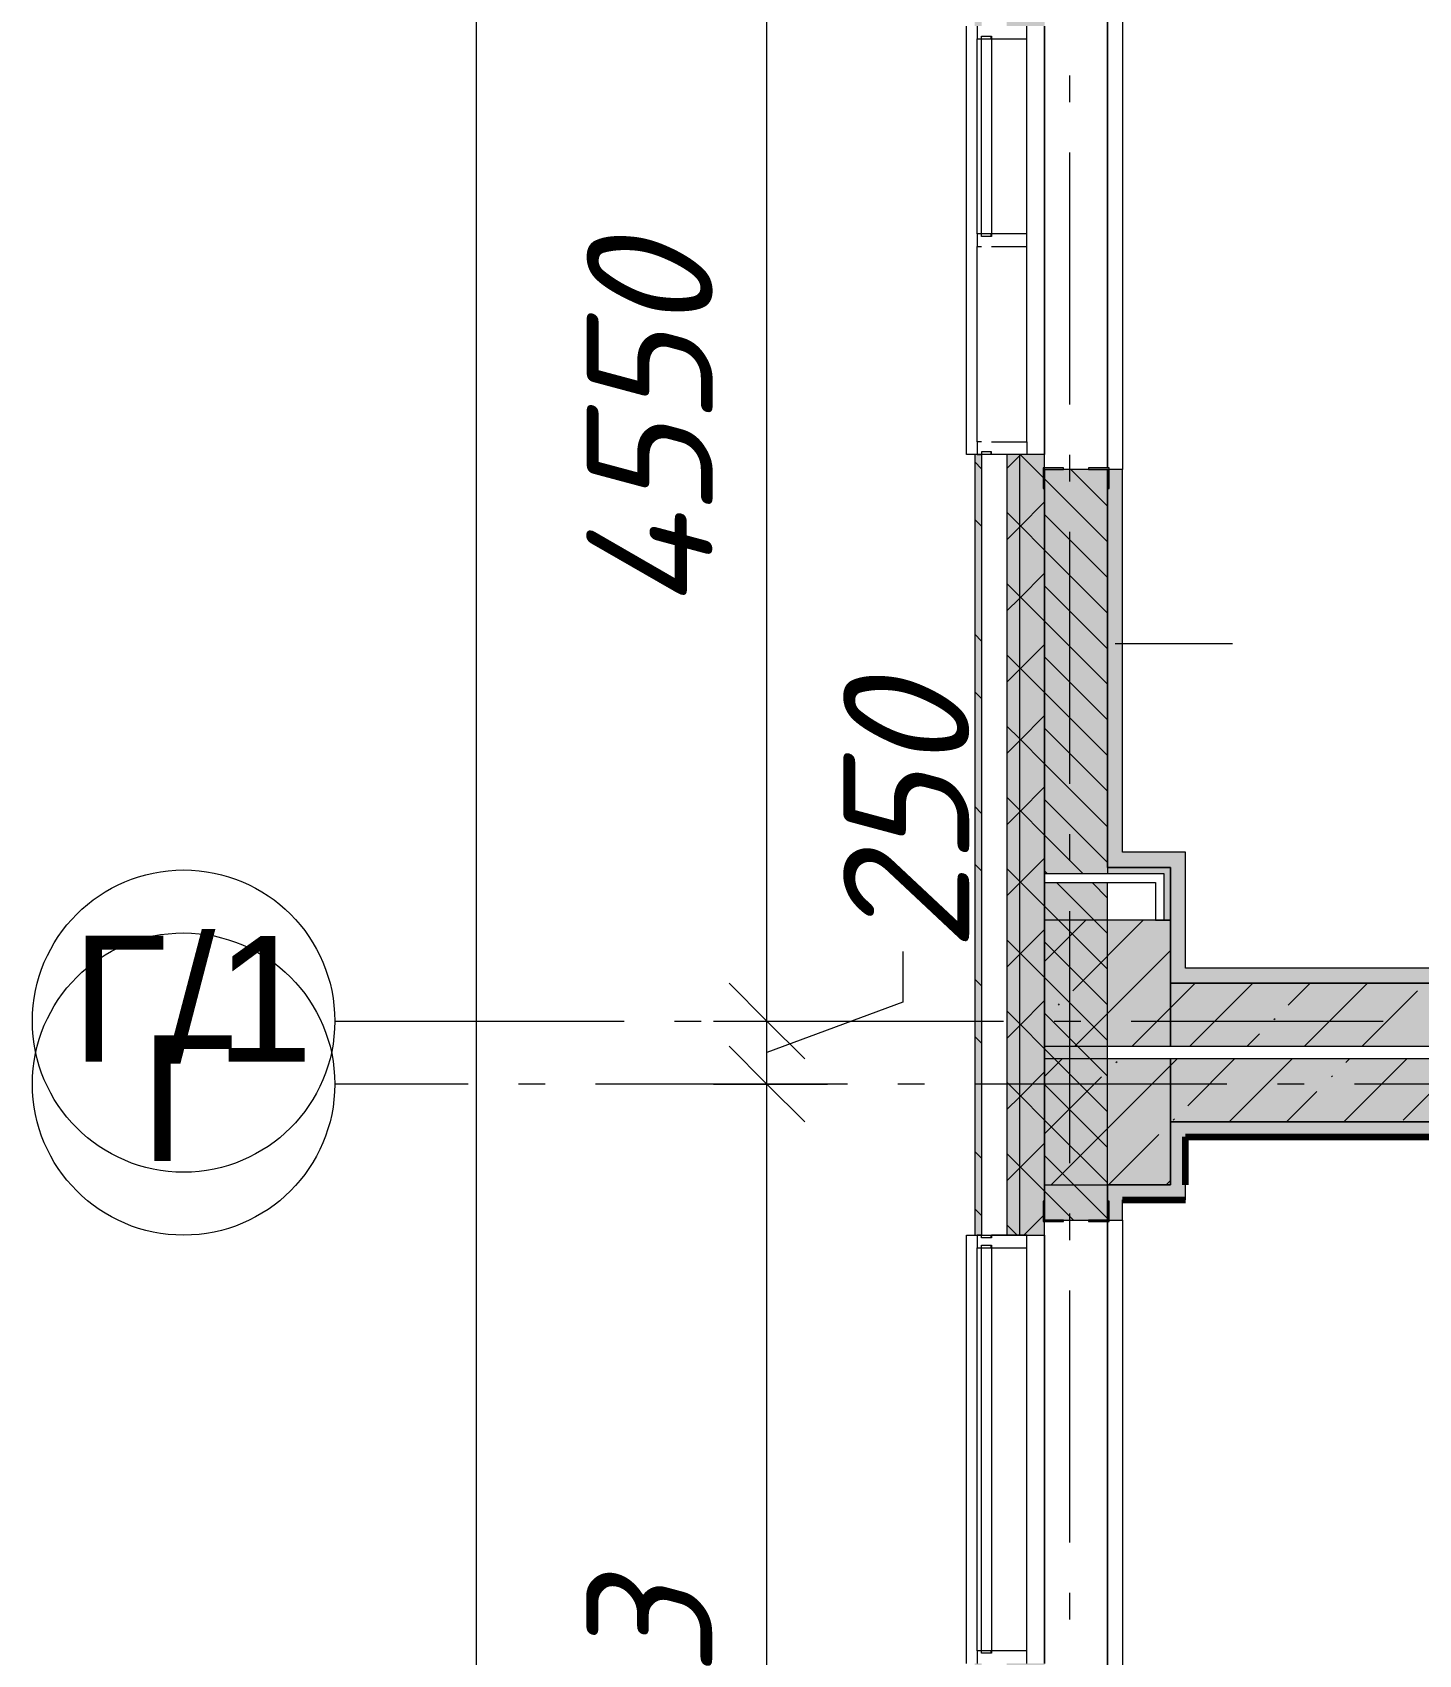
# Model space of a CAD drawing. Header units: millimetres. Extents: x -537608 to 253996, y -217170 to 186033.
# Drawn here: x -372379 to -366877, y -47266 to -40826 of the extents above; entities that cross this region are included whole.
import ezdxf

# ---------------------------------------------------------------- set-up
doc = ezdxf.new("R2010")
doc.units = ezdxf.units.MM
doc.layers.add('16) Лак 1.6м', color=160, linetype='Continuous', lineweight=90)
doc.layers.add('PDF _Геометрия', color=7, linetype='Continuous')
doc.layers.add('PDF _Текст', color=7, linetype='Continuous')
doc.layers.add('PDF _Сплошная заливка', color=7, linetype='Continuous', true_color=0xffffff)
doc.styles.add('PDF ArialMT', font='arial.ttf')
doc.styles.add('PDF ISOCPEUR Italic', font='isocpeui.ttf')

msp = doc.modelspace()

# ---------------------------------------------------------------- hatches: boundary and pattern name
at = {"layer": 'PDF _Сплошная заливка', "transparency": 33554559}
h = msp.add_hatch(color=256, dxfattribs=at)
h.paths.add_polyline_path([(-368638.3734, -56550.6701), (-368611.3754, -56550.6701), (-368611.3754, -47300.6435), (-368638.3734, -47300.6435), (-368638.3734, -56450.6697)], flags=0)
h.paths.add_polyline_path([(-368611.3754, -45600.6428), (-368611.3754, -42500.6661), (-368638.3734, -42500.6661), (-368638.3734, -45600.6428)], flags=0)
h.paths.add_polyline_path([(-368638.3734, -40800.6653), (-368611.3754, -40800.6653), (-368611.3754, -39350.6655), (-368638.3734, -39350.6655), (-368638.3734, -39616.9451)], flags=0)
h.paths.add_polyline_path([(-368638.3734, -37650.6648), (-368611.3754, -37650.6648), (-368611.3754, -36500.6663), (-368638.3734, -36500.6663), (-368638.3734, -36769.0084)], flags=0)
h.paths.add_polyline_path([(-368638.3734, -34800.6655), (-368611.3754, -34800.6655), (-368611.3754, -33500.6643), (-368638.3734, -33500.6643), (-368638.3734, -33921.0738)], flags=0)
h.paths.add_polyline_path([(-368638.3734, -31800.6634), (-368611.3754, -31800.6634), (-368611.3754, -30500.6644), (-368638.3734, -30500.6644), (-368638.3734, -31073.1392)], flags=0)
h.paths.add_polyline_path([(-368611.3754, -28800.6635), (-368611.3754, -27500.6645), (-368638.3734, -27500.6645), (-368638.3734, -28800.6635)], flags=0)
h.paths.add_polyline_path([(-368638.3734, -25800.6636), (-368611.3754, -25800.6636), (-368611.3754, -24500.6624), (-368638.3734, -24500.6624), (-368638.3734, -25377.2701)], flags=0)
h.paths.add_polyline_path([(-368638.3734, -22800.6616), (-368611.3754, -22800.6616), (-368611.3754, -21500.663), (-368638.3734, -21500.663), (-368638.3734, -22529.3344)], flags=0)
h.paths.add_polyline_path([(-368611.3754, -19800.6617), (-368611.3754, -18640.6622), (-368638.3734, -18640.6622), (-368638.3734, -19800.6617)], flags=0)
h.paths.add_polyline_path([(-368611.3754, -16800.6604), (-368611.3754, -15400.66), (-368638.3734, -15400.66), (-368638.3734, -16800.6604)], flags=0)
h.paths.add_polyline_path([(-368638.3734, -13700.6603), (-368611.3754, -13700.6603), (-368611.3754, -12500.6598), (-368638.3734, -12500.6598), (-368638.3734, -12561.5611)], flags=0)
h.paths.add_polyline_path([(-368638.3734, -10800.6587), (-368611.3754, -10800.6587), (-368611.3754, -9500.6585), (-368638.3734, -9500.6585), (-368638.3734, -9713.6267)], flags=0)
h.paths.add_polyline_path([(-368638.3734, -7800.6572), (-368611.3754, -7800.6572), (-368611.3754, -6373.658), (-368638.3734, -6373.658), (-368638.3734, -6865.691)], flags=0)
h = msp.add_hatch(color=256, dxfattribs=at)
h.paths.add_polyline_path([(-368511.375, -56400.6696), (-368461.3748, -56400.6696), (-368461.3748, -47300.6435), (-368511.375, -47300.6435), (-368511.375, -56300.6691)], flags=0)
h.paths.add_polyline_path([(-368461.3748, -45600.6428), (-368461.3748, -42500.6661), (-368511.375, -42500.6661), (-368511.375, -45600.6428)], flags=0)
h.paths.add_polyline_path([(-368461.3748, -40800.6653), (-368461.3748, -39350.6655), (-368511.375, -39350.6655), (-368511.375, -40800.6653)], flags=0)
h.paths.add_polyline_path([(-368461.3748, -37650.6648), (-368461.3748, -36500.6663), (-368511.375, -36500.6663), (-368511.375, -37650.6648)], flags=0)
h.paths.add_polyline_path([(-368461.3748, -34800.6655), (-368461.3748, -33500.6643), (-368511.375, -33500.6643), (-368511.375, -34800.6655)], flags=0)
h.paths.add_polyline_path([(-368461.3748, -31800.6634), (-368461.3748, -30500.6644), (-368511.375, -30500.6644), (-368511.375, -31800.6634)], flags=0)
h.paths.add_polyline_path([(-368461.3748, -28800.6635), (-368461.3748, -27500.6645), (-368511.375, -27500.6645), (-368511.375, -28800.6635)], flags=0)
h.paths.add_polyline_path([(-368461.3748, -25800.6636), (-368461.3748, -24500.6624), (-368511.375, -24500.6624), (-368511.375, -25800.6636)], flags=0)
h.paths.add_polyline_path([(-368511.375, -22800.6616), (-368461.3748, -22800.6616), (-368461.3748, -21500.663), (-368511.375, -21500.663), (-368511.375, -22529.3344)], flags=0)
h.paths.add_polyline_path([(-368511.375, -19800.6617), (-368461.3748, -19800.6617), (-368461.3748, -18640.6622), (-368511.375, -18640.6622), (-368511.375, -19681.3998)], flags=0)
h.paths.add_polyline_path([(-368511.375, -16800.6604), (-368461.3748, -16800.6604), (-368461.3748, -15400.66), (-368511.375, -15400.66), (-368511.375, -15409.4968)], flags=0)
h.paths.add_polyline_path([(-368511.375, -13700.6603), (-368461.3748, -13700.6603), (-368461.3748, -12500.6598), (-368511.375, -12500.6598), (-368511.375, -12561.5611)], flags=0)
h.paths.add_polyline_path([(-368511.375, -10800.6587), (-368461.3748, -10800.6587), (-368461.3748, -9500.6585), (-368511.375, -9500.6585), (-368511.375, -9713.6267)], flags=0)
h.paths.add_polyline_path([(-368511.375, -7800.6572), (-368461.3748, -7800.6572), (-368461.3748, -6500.6571), (-368511.375, -6500.6571), (-368511.375, -6865.691)], flags=0)
h = msp.add_hatch(color=256, dxfattribs=at)
h.paths.add_polyline_path([(-368361.3744, -56300.6691), (-368361.3744, -47300.6435), (-368461.3748, -47300.6435), (-368461.3748, -56300.6691)], flags=0)
h.paths.add_polyline_path([(-368361.3744, -45600.6428), (-368361.3744, -42500.6661), (-368461.3748, -42500.6661), (-368461.3748, -45600.6428)], flags=0)
h.paths.add_polyline_path([(-368361.3744, -40800.6653), (-368361.3744, -39350.6655), (-368461.3748, -39350.6655), (-368461.3748, -40800.6653)], flags=0)
h.paths.add_polyline_path([(-368361.3744, -37650.6648), (-368361.3744, -36500.6663), (-368461.3748, -36500.6663), (-368461.3748, -37650.6648)], flags=0)
h.paths.add_polyline_path([(-368361.3744, -34800.6655), (-368361.3744, -33500.6643), (-368461.3748, -33500.6643), (-368461.3748, -34800.6655)], flags=0)
h.paths.add_polyline_path([(-368361.3744, -31800.6634), (-368361.3744, -30500.6644), (-368461.3748, -30500.6644), (-368461.3748, -31800.6634)], flags=0)
h.paths.add_polyline_path([(-368361.3744, -28800.6635), (-368361.3744, -27500.6645), (-368461.3748, -27500.6645), (-368461.3748, -28800.6635)], flags=0)
h.paths.add_polyline_path([(-368361.3744, -25800.6636), (-368361.3744, -24500.6624), (-368461.3748, -24500.6624), (-368461.3748, -25800.6636)], flags=0)
h.paths.add_polyline_path([(-368461.3748, -22800.6616), (-368361.3744, -22800.6616), (-368361.3744, -21500.663), (-368461.3748, -21500.663), (-368461.3748, -22529.3344)], flags=0)
h.paths.add_polyline_path([(-368461.3748, -19800.6617), (-368361.3744, -19800.6617), (-368361.3744, -18640.6622), (-368461.3748, -18640.6622), (-368461.3748, -19681.3998)], flags=0)
h.paths.add_polyline_path([(-368361.3744, -16800.6604), (-368361.3744, -15400.66), (-368461.3748, -15400.66), (-368461.3748, -16800.6604)], flags=0)
h.paths.add_polyline_path([(-368461.3748, -13700.6603), (-368361.3744, -13700.6603), (-368361.3744, -12500.6598), (-368461.3748, -12500.6598), (-368461.3748, -12561.5611)], flags=0)
h.paths.add_polyline_path([(-368361.3744, -10800.6587), (-368361.3744, -9500.6585), (-368461.3748, -9500.6585), (-368461.3748, -10800.6587)], flags=0)
h.paths.add_polyline_path([(-368461.3748, -7800.6572), (-368361.3744, -7800.6572), (-368361.3744, -6550.6573), (-368461.3748, -6550.6573), (-368461.3748, -6865.691)], flags=0)
h = msp.add_hatch(color=256, dxfattribs=at)
h.paths.add_polyline_path([(-368361.3744, -48560.6688), (-368111.3732, -48560.6688), (-368111.3732, -48550.6683), (-368361.3744, -48550.6683)], flags=0)
h.paths.add_polyline_path([(-368361.3744, -48050.6683), (-368111.3732, -48050.6683), (-368111.3732, -47360.6679), (-368361.3744, -47360.6679)], flags=0)
h.paths.add_polyline_path([(-368361.3744, -45540.6679), (-368111.3732, -45540.6679), (-368111.3732, -44200.6669), (-368361.3744, -44200.6669), (-368361.3744, -45312.8143)], flags=0)
h.paths.add_polyline_path([(-368111.3732, -44165.6663), (-368111.3732, -42560.6668), (-368361.3744, -42560.6668), (-368361.3744, -44165.6663), (-368347.0787, -44165.6663)], flags=0)
h.paths.add_polyline_path([(-368361.3744, -40740.6668), (-368111.3732, -40740.6668), (-368111.3732, -39410.6663), (-368361.3744, -39410.6663), (-368361.3744, -39616.9451)], flags=0)
h.paths.add_polyline_path([(-368361.3744, -37590.6662), (-368111.3732, -37590.6662), (-368111.3732, -36560.6648), (-368361.3744, -36560.6648), (-368361.3744, -36769.0084)], flags=0)
h.paths.add_polyline_path([(-368361.3744, -34740.6648), (-368111.3732, -34740.6648), (-368111.3732, -33560.6649), (-368361.3744, -33560.6649), (-368361.3744, -33921.0738)], flags=0)
h.paths.add_polyline_path([(-368111.3732, -31740.6649), (-368111.3732, -30560.665), (-368361.3744, -30560.665), (-368361.3744, -31740.6649), (-368347.0787, -31740.6649)], flags=0)
h.paths.add_polyline_path([(-368111.3732, -28740.665), (-368111.3732, -27560.663), (-368361.3744, -27560.663), (-368361.3744, -28740.665), (-368347.0787, -28740.665)], flags=0)
h.paths.add_polyline_path([(-368111.3732, -25740.6629), (-368111.3732, -24560.6631), (-368361.3744, -24560.6631), (-368361.3744, -25740.6629), (-368347.0787, -25740.6629)], flags=0)
h.paths.add_polyline_path([(-368111.3732, -22740.662), (-368111.3732, -22150.6621), (-368361.3744, -22150.6621), (-368361.3744, -22740.662), (-368347.0787, -22740.662)], flags=0)
h.paths.add_polyline_path([(-368361.3744, -21650.6621), (-368111.3732, -21650.6621), (-368111.3732, -21560.6616), (-368361.3744, -21560.6616)], flags=0)
h.paths.add_polyline_path([(-368361.3744, -19740.6621), (-368111.3732, -19740.6621), (-368111.3732, -19150.661), (-368361.3744, -19150.661), (-368361.3744, -19681.3998)], flags=0)
h.paths.add_polyline_path([(-368111.3732, -18650.6605), (-368111.3732, -18560.6611), (-368361.3744, -18560.6611), (-368361.3744, -18650.6605), (-368323.2412, -18650.6605)], flags=0)
h.paths.add_polyline_path([(-368111.3732, -16740.6608), (-368111.3732, -16151.0078), (-368361.3744, -16151.0078), (-368361.3744, -16740.6608), (-368347.0787, -16740.6608)], flags=0)
h.paths.add_polyline_path([(-368111.3732, -15651.0081), (-368111.3732, -15520.6607), (-368361.3744, -15520.6607), (-368361.3744, -15651.0081), (-368314.1729, -15651.0081)], flags=0)
h.paths.add_polyline_path([(-368347.0787, -15485.6612), (-368111.3732, -15485.6612), (-368111.3732, -15460.6611), (-368361.3744, -15460.6611), (-368361.3744, -15485.6612)], flags=0)
h.paths.add_polyline_path([(-368347.0787, -13640.6599), (-368111.3732, -13640.6599), (-368111.3732, -12560.6594), (-368361.3744, -12561.5611), (-368361.3744, -13640.6599)], flags=0)
h.paths.add_polyline_path([(-368347.0787, -10740.6591), (-368111.3732, -10740.6591), (-368111.3732, -10035.6594), (-368361.3744, -10035.6594), (-368361.3744, -10740.6591)], flags=0)
h.paths.add_polyline_path([(-368361.3744, -10000.6582), (-368111.3732, -10000.6582), (-368111.3732, -9560.659), (-368361.3744, -9560.659), (-368361.3744, -9713.6267)], flags=0)
h.paths.add_polyline_path([(-368111.3732, -7740.6576), (-368111.3732, -7150.6582), (-368361.3744, -7150.6582), (-368361.3744, -7740.6576), (-368347.0787, -7740.6576)], flags=0)
at = {"layer": 'PDF _Сплошная заливка', "true_color": 0x77b143, "transparency": 33554559}
for points in [[(-367886.3723, -44165.6663), (-367861.3722, -44165.6663), (-367861.3722, -44140.6662), (-368111.3732, -44140.6662), (-368111.3732, -44165.6663)], [(-367886.3723, -44350.6675), (-367861.3722, -44350.6675), (-367861.3722, -44165.6663), (-367886.3723, -44165.6663), (-367886.3723, -44200.6669)]]:
    msp.add_hatch(color=75, dxfattribs=at).paths.add_polyline_path(points)
at = {"layer": 'PDF _Сплошная заливка', "transparency": 33554559}
for points in [[(-367861.3722, -44850.6675), (-367861.3722, -44350.6675), (-368361.3744, -44350.6675), (-368361.3744, -44850.6675), (-368347.0787, -44850.6675)], [(-360811.3679, -44850.6675), (-360811.3679, -44600.6665), (-367861.3722, -44600.8301), (-367861.3722, -44850.6675), (-361643.2523, -44850.6675)], [(-368347.0787, -45400.6677), (-367861.3722, -45400.6677), (-367861.3722, -44900.6677), (-368361.3744, -44900.6677), (-368361.3744, -45400.6677)], [(-360436.3749, -45150.6667), (-360436.3749, -44900.6677), (-367861.3722, -44900.6677), (-367861.3722, -45150.6667), (-360805.2708, -45150.6667)]]:
    msp.add_hatch(color=256, dxfattribs=at).paths.add_polyline_path(points)
at = {"layer": 'PDF _Сплошная заливка', "true_color": 0xff7d7d, "transparency": 33554559}
msp.add_hatch(color=11, dxfattribs=at).paths.add_polyline_path([(-362161.3737, -44600.6665), (-362161.3737, -44540.6679), (-367861.3722, -44540.6679), (-367861.3722, -44600.6665), (-363319.2067, -44600.6665)])
h = msp.add_hatch(color=11, dxfattribs=at)
h.paths.add_polyline_path([(-340171.3641, -45210.6673), (-340111.3655, -45210.6673), (-340111.3655, -45150.6667), (-352681.3728, -45150.8109), (-352681.3728, -45158.667), (-352711.3678, -45158.667), (-352711.3678, -45210.6673), (-341531.7729, -45210.6673)], flags=0)
h.paths.add_polyline_path([(-354711.3677, -45210.6673), (-354711.3677, -45158.667), (-354741.3712, -45158.667), (-354741.3712, -45150.6667), (-356311.3745, -45150.6667), (-356311.3745, -45210.6673), (-354939.4258, -45210.6673)], flags=0)
h.paths.add_polyline_path([(-360436.3749, -45210.6673), (-360436.3749, -45150.6667), (-367861.3722, -45150.6667), (-367861.3722, -45210.6673), (-360805.2708, -45210.6673)], flags=0)

# ---------------------------------------------------------------- linework, layer by layer
at = {"layer": '16) Лак 1.6м'}
for p, q in [((-367801.3736, -45400.6677), (-367801.3736, -45210.6673)), ((-367801.3736, -45210.6673), (-360436.3749, -45210.6673)), ((-368051.3748, -45460.6684), (-367801.3736, -45460.6684))]:
    msp.add_line(p, q, dxfattribs=at)
at = {"layer": 'PDF _Геометрия', "lineweight": 9}
for p, q in [((-370615.5866, -56440.6714), (-370615.5866, 31439.3502)), ((-369463.377, -44750.6671), (-369463.377, -40200.6671)), ((-368111.3732, -40746.667), (-368111.3732, -42554.6665)), ((-368111.3732, -42554.6665), (-368111.3732, -40746.667)), ((-368051.3748, -40740.6668), (-368051.3748, -42560.6668)), ((-368628.3752, -40800.6653), (-368628.3752, -40850.6655)), ((-368431.3712, -40850.6655), (-368431.3712, -40800.6653)), ((-368361.3744, -40800.6653), (-368361.3744, -42500.6661)), ((-368361.3744, -42500.6661), (-368361.3744, -40800.6653)), ((-368628.3752, -41625.6667), (-368628.3752, -40850.6655)), ((-368628.3752, -40850.6655), (-368611.3754, -40850.6655)), ((-368611.3754, -40840.6672), (-368571.3735, -40840.6672)), ((-368611.3754, -40850.6655), (-368611.3754, -40840.6672)), ((-368611.3754, -40850.6655), (-368571.3735, -40850.6655)), ((-368611.3754, -41625.6667), (-368611.3754, -40850.6655)), ((-368571.3735, -40840.6672), (-368571.3735, -40850.6655)), ((-368571.3735, -40850.6655), (-368571.3735, -41625.6667)), ((-368571.3735, -40850.6655), (-368431.3712, -40850.6655)), ((-368431.3712, -41625.6667), (-368431.3712, -40850.6655)), ((-368611.3754, -41625.6667), (-368628.3752, -41625.6667)), ((-368628.3752, -41625.6667), (-368628.3752, -41675.6669)), ((-368571.3735, -41625.6667), (-368611.3754, -41625.6667)), ((-368611.3754, -41635.6671), (-368611.3754, -41625.6667)), ((-368571.3735, -41635.6671), (-368611.3754, -41635.6671)), ((-368431.3712, -41625.6667), (-368571.3735, -41625.6667)), ((-368571.3735, -41625.6667), (-368571.3735, -41635.6671)), ((-368431.3712, -41675.6669), (-368431.3712, -41625.6667)), ((-368628.3752, -42450.6659), (-368628.3752, -41675.6669)), ((-368628.3752, -41675.6669), (-368611.3754, -41675.6669)), ((-368571.3735, -41675.6669), (-368431.3712, -41675.6669)), ((-368431.3712, -42450.6659), (-368431.3712, -41675.6669)), ((-368611.3754, -42500.6661), (-368638.3734, -42500.6661)), ((-368638.3734, -42500.6661), (-368638.3734, -45600.6428)), ((-368611.3754, -42450.6659), (-368628.3752, -42450.6659)), ((-368628.3752, -42450.6659), (-368628.3752, -42500.6661)), ((-368628.3752, -42500.6661), (-368611.3754, -42500.6661)), ((-368571.3735, -42490.6678), (-368611.3754, -42490.6678)), ((-368611.3754, -42490.6678), (-368611.3754, -42500.6661)), ((-368511.375, -42500.6661), (-368611.3754, -42500.6661)), ((-368611.3754, -42500.6661), (-368611.3754, -45600.6428)), ((-368571.3735, -42450.6659), (-368431.3712, -42450.6659)), ((-368571.3735, -42500.6661), (-368571.3735, -42490.6678)), ((-368431.3712, -42500.6661), (-368571.3735, -42500.6661)), ((-368461.3748, -42500.6661), (-368511.375, -42500.6661)), ((-368511.375, -42500.6661), (-368511.375, -45600.6428)), ((-368461.3748, -42506.731), (-368455.3121, -42500.6661)), ((-368361.3744, -42500.6661), (-368461.3748, -42500.6661)), ((-368461.3748, -42500.6661), (-368461.3748, -45600.6428)), ((-368361.3744, -42597.9), (-368458.6017, -42500.6661)), ((-368431.3712, -42450.6659), (-368431.3712, -42500.6661)), ((-368361.3744, -45600.6428), (-368361.3744, -42500.6661)), ((-368511.375, -42556.7312), (-368461.3748, -42506.731)), ((-368111.3732, -42560.6668), (-368361.3744, -42560.6668)), ((-368361.3744, -42560.6668), (-368361.3744, -44165.6663)), ((-368111.3732, -42706.4778), (-368257.1886, -42560.6668)), ((-368111.3732, -42565.0567), (-368115.7653, -42560.6668)), ((-368111.3732, -44080.6677), (-368111.3732, -42560.6668)), ((-368111.3732, -42560.6668), (-368111.3732, -44080.6677)), ((-368051.3748, -42560.6668), (-368111.3732, -42560.6668)), ((-368051.3748, -44080.6677), (-368051.3748, -42560.6668)), ((-368111.3732, -42847.8989), (-368361.3744, -42597.9)), ((-368461.3748, -42789.5732), (-368361.3744, -42689.5728)), ((-368461.3748, -42780.7418), (-368511.375, -42730.7416)), ((-368111.3732, -42989.32), (-368361.3744, -42739.3211)), ((-368511.375, -42839.5735), (-368461.3748, -42789.5732)), ((-368361.3744, -42880.7422), (-368461.3748, -42780.7418)), ((-368111.3732, -43130.7411), (-368361.3744, -42880.7422)), ((-368461.3748, -43063.5841), (-368511.375, -43013.5838)), ((-368461.3748, -43072.4155), (-368361.3744, -42972.415)), ((-368511.375, -43122.4157), (-368461.3748, -43072.4155)), ((-368361.3744, -43163.5845), (-368461.3748, -43063.5841)), ((-368111.3732, -43272.1644), (-368361.3744, -43022.1633)), ((-368111.3732, -43413.5855), (-368361.3744, -43163.5845)), ((-368461.3748, -43355.2577), (-368361.3744, -43255.2594)), ((-368081.3697, -43251.4874), (-367615.2206, -43251.4874)), ((-368461.3748, -43346.4284), (-368511.375, -43296.4282)), ((-368111.3732, -43555.0066), (-368361.3744, -43305.0056)), ((-368511.375, -43405.2579), (-368461.3748, -43355.2577)), ((-368361.3744, -43446.4267), (-368461.3748, -43346.4284)), ((-368111.3732, -43696.4278), (-368361.3744, -43446.4267)), ((-368461.3748, -43629.2707), (-368511.375, -43579.2704)), ((-368461.3748, -43638.1021), (-368361.3744, -43538.1016)), ((-368111.3732, -43837.8489), (-368361.3744, -43587.85)), ((-368511.375, -43688.1023), (-368461.3748, -43638.1021)), ((-368361.3744, -43729.2711), (-368461.3748, -43629.2707)), ((-368111.3732, -43979.27), (-368361.3744, -43729.2711)), ((-368461.3748, -43920.9443), (-368361.3744, -43820.9439)), ((-368461.3748, -43912.1129), (-368511.375, -43862.1127)), ((-368361.3744, -44012.1134), (-368461.3748, -43912.1129)), ((-368111.3732, -44120.6911), (-368361.3744, -43870.6922)), ((-368511.375, -43970.9445), (-368461.3748, -43920.9443)), ((-368207.817, -44165.6663), (-368361.3744, -44012.1134)), ((-368461.3748, -44203.7865), (-368361.3744, -44103.7861)), ((-368111.3732, -44140.6662), (-368111.3732, -44080.6677)), ((-368111.3732, -44080.6677), (-368111.3732, -44140.6662)), ((-367861.3722, -44080.6677), (-368051.3748, -44080.6677)), ((-367801.3736, -44080.6677), (-367861.3722, -44080.6677)), ((-367801.3736, -44540.6679), (-367801.3736, -44080.6677)), ((-368461.3748, -44194.9551), (-368511.375, -44144.9549)), ((-368349.2403, -44165.6663), (-368361.3744, -44153.5345)), ((-368361.3744, -44165.6663), (-368361.3744, -44200.6669)), ((-368111.3732, -44165.6663), (-368361.3744, -44165.6663)), ((-367861.3722, -44140.6662), (-368111.3732, -44140.6662)), ((-368111.3732, -44140.6662), (-367861.3722, -44140.6662)), ((-368111.3732, -44140.6662), (-368111.3732, -44165.6663)), ((-367886.3723, -44165.6663), (-368111.3732, -44165.6663)), ((-367886.3723, -44200.6669), (-367886.3723, -44165.6663)), ((-367861.3722, -44165.6663), (-367861.3722, -44140.6662)), ((-367861.3722, -44140.6662), (-367861.3722, -44540.6679)), ((-367861.3722, -44200.6669), (-367861.3722, -44165.6663)), ((-368511.375, -44253.7868), (-368461.3748, -44203.7865)), ((-368361.3744, -44294.9556), (-368461.3748, -44194.9551)), ((-368361.3744, -44200.6669), (-368361.3744, -45540.6679)), ((-368361.3744, -44200.6669), (-368111.3732, -44200.6669)), ((-368111.3732, -44403.5355), (-368314.2419, -44200.6669)), ((-368111.3732, -44262.1122), (-368172.8186, -44200.6669)), ((-368111.3732, -45400.6677), (-368111.3732, -44200.6669)), ((-368111.3732, -44200.6669), (-367921.3707, -44200.6669)), ((-367921.3707, -44200.6669), (-367921.3707, -44350.6675)), ((-367886.3723, -44350.6675), (-367886.3723, -44200.6669)), ((-367861.3722, -44350.6675), (-367861.3722, -44200.6669)), ((-368111.3732, -44544.9566), (-368361.3744, -44294.9556)), ((-368361.3744, -44514.3889), (-368197.6551, -44350.6675)), ((-367861.3722, -44350.6675), (-368361.3744, -44350.6675)), ((-368361.3744, -44350.6675), (-368361.3744, -44850.6675)), ((-368249.3862, -44630.4978), (-367969.5539, -44350.6675)), ((-367921.3707, -44350.6675), (-367886.3723, -44350.6675)), ((-367886.3723, -44350.6675), (-367861.3722, -44350.6675)), ((-367861.3722, -44850.6675), (-367861.3722, -44350.6675)), ((-368461.3748, -44477.7995), (-368511.375, -44427.7993)), ((-368461.3748, -44486.6288), (-368361.3744, -44386.6305)), ((-368923.8552, -44474.9296), (-368923.8552, -44674.9284)), ((-368511.375, -44536.629), (-368461.3748, -44486.6288)), ((-368361.3744, -44577.7978), (-368461.3748, -44477.7995)), ((-368111.3732, -44686.3777), (-368361.3744, -44436.3767)), ((-368241.4548, -44850.6675), (-367861.3722, -44470.5871)), ((-367861.3722, -44540.6679), (-367861.3722, -44600.6665)), ((-362161.3737, -44540.6679), (-367801.3736, -44540.6679)), ((-368111.3732, -44827.7988), (-368361.3744, -44577.7978)), ((-367861.3722, -44698.6862), (-367763.3525, -44600.6665)), ((-362161.3737, -44600.6665), (-367861.3722, -44600.6665)), ((-367861.3722, -44600.6665), (-367861.3722, -44850.6675)), ((-367861.3722, -44600.6665), (-362161.3737, -44600.6665)), ((-367785.261, -44850.6675), (-367535.2599, -44600.6665)), ((-367394.0175, -44687.5231), (-367307.1586, -44600.6665)), ((-367329.0585, -44850.6675), (-367079.0575, -44600.6665)), ((-368923.8552, -44674.9284), (-369463.377, -44875.6676)), ((-368461.3748, -44769.4732), (-368361.3744, -44669.4727)), ((-368306.4051, -44687.5231), (-368301.6686, -44682.7801)), ((-367100.9573, -44850.6675), (-366880.7876, -44630.4978)), ((-369675.5119, -44750.6671), (-369463.377, -44750.6671)), ((-369463.377, -45000.6682), (-369463.377, -44750.6671)), ((-369463.377, -44750.6671), (-369223.3829, -44750.6671)), ((-368461.3748, -44760.6417), (-368511.375, -44710.6415)), ((-368111.3732, -44969.2199), (-368361.3744, -44719.2211)), ((-368013.3535, -44850.6675), (-367861.3722, -44698.6862)), ((-367451.0363, -44744.5484), (-367446.2998, -44739.8054)), ((-368511.375, -44819.4734), (-368461.3748, -44769.4732)), ((-368361.3744, -44860.6422), (-368461.3748, -44760.6417)), ((-367557.1598, -44850.6675), (-367508.0638, -44801.5716)), ((-368361.3744, -44850.6675), (-367861.3722, -44850.6675)), ((-368111.3732, -45110.6411), (-368361.3744, -44860.6422)), ((-367861.3722, -44850.6675), (-360811.3679, -44850.6675)), ((-368361.3744, -44970.5871), (-368291.455, -44900.6677)), ((-367861.3722, -44900.6677), (-368361.3744, -44900.6677)), ((-368361.3744, -44900.6677), (-368361.3744, -45400.6677)), ((-368335.2547, -45400.6677), (-367861.3722, -44926.7831)), ((-368078.3125, -44915.6221), (-368073.5674, -44910.8792)), ((-367861.3722, -44926.7831), (-367835.2526, -44900.6677)), ((-360436.3749, -44900.6677), (-367861.3722, -44900.6677)), ((-367861.3722, -44900.6677), (-367861.3722, -45150.6667)), ((-367861.3722, -45400.6677), (-367861.3722, -44900.6677)), ((-367793.1839, -45086.6959), (-367607.16, -44900.6677)), ((-367629.0598, -45150.6667), (-367379.0587, -44900.6677)), ((-367172.866, -45150.6667), (-366922.8649, -44900.6677)), ((-367165.9162, -44915.6221), (-367150.9575, -44900.6677)), ((-366937.815, -45143.7191), (-366694.7637, -44900.6677)), ((-369675.5119, -45000.6682), (-369463.377, -45000.6682)), ((-369463.377, -48400.6676), (-369463.377, -45000.6682)), ((-369463.377, -45000.6682), (-369223.3829, -45000.6682)), ((-368461.3748, -45043.484), (-368511.375, -44993.4838)), ((-368461.3748, -45052.3154), (-368361.3744, -44952.3149)), ((-368361.3744, -45198.6862), (-368135.3313, -44972.6453)), ((-368111.3732, -45252.0622), (-368361.3744, -45002.0633)), ((-367222.9437, -44972.6453), (-367218.1986, -44967.9045)), ((-368511.375, -45102.3156), (-368461.3748, -45052.3154)), ((-368361.3744, -45143.4844), (-368461.3748, -45043.484)), ((-367400.9586, -45150.6667), (-367279.9625, -45029.6706)), ((-368111.3732, -45393.4833), (-368361.3744, -45143.4844)), ((-367850.2113, -45143.7191), (-367845.4661, -45138.9783)), ((-368107.1621, -45400.6677), (-367907.2388, -45200.7444)), ((-367861.3722, -45150.6667), (-360436.3749, -45150.6667)), ((-360436.3749, -45150.6667), (-367861.3722, -45150.6667)), ((-367861.3722, -45150.6667), (-367861.3722, -45210.6673)), ((-368461.3748, -45335.1576), (-368361.3744, -45235.1572)), ((-367861.3722, -45210.6673), (-367861.3722, -45400.6677)), ((-368461.3748, -45326.3262), (-368511.375, -45276.326)), ((-368511.375, -45385.1578), (-368461.3748, -45335.1576)), ((-368361.3744, -45426.3267), (-368461.3748, -45326.3262)), ((-368111.3732, -45534.9066), (-368361.3744, -45284.9055)), ((-368361.3744, -45400.6677), (-367861.3722, -45400.6677)), ((-368111.3732, -45540.6679), (-368111.3732, -45400.6677)), ((-368051.3748, -45400.6677), (-368111.3732, -45400.6677)), ((-368111.3732, -45400.6677), (-368111.3732, -45540.6679)), ((-367861.3722, -45400.6677), (-368051.3748, -45400.6677)), ((-367879.0609, -45400.6677), (-367861.3722, -45382.9812)), ((-367801.3736, -45460.6684), (-367801.3736, -45400.6677)), ((-368247.0352, -45540.6679), (-368361.3744, -45426.3267)), ((-368051.3748, -45540.6679), (-368051.3748, -45460.6684)), ((-368444.0133, -45600.6428), (-368361.3744, -45518.0016)), ((-368469.9005, -45600.6428), (-368511.375, -45559.1704)), ((-368361.3744, -45540.6679), (-368111.3732, -45540.6679)), ((-368111.3732, -45540.6679), (-368051.3748, -45540.6679)), ((-368111.3732, -45546.6682), (-368111.3732, -47354.6677)), ((-368111.3732, -47354.6677), (-368111.3732, -45546.6682)), ((-368051.3748, -45540.6679), (-368051.3748, -47360.6679)), ((-368638.3734, -45600.6428), (-368611.3754, -45600.6428)), ((-368611.3754, -45600.6428), (-368628.3752, -45600.6428)), ((-368628.3752, -45600.6428), (-368628.3752, -45650.643)), ((-368628.3752, -45650.643), (-368611.3754, -45650.643)), ((-368628.3752, -47250.6433), (-368628.3752, -45650.643)), ((-368611.3754, -45600.6428), (-368511.375, -45600.6428)), ((-368611.3754, -45610.6432), (-368611.3754, -45600.6428)), ((-368571.3735, -45610.6432), (-368611.3754, -45610.6432)), ((-368611.3754, -45640.6425), (-368571.3735, -45640.6425)), ((-368611.3754, -45650.643), (-368611.3754, -45640.6425)), ((-368611.3754, -45650.643), (-368571.3735, -45650.643)), ((-368611.3754, -47250.6433), (-368611.3754, -45650.643)), ((-368431.3712, -45600.6428), (-368571.3735, -45600.6428)), ((-368571.3735, -45600.6428), (-368571.3735, -45610.6432)), ((-368571.3735, -45640.6425), (-368571.3735, -45650.643)), ((-368571.3735, -45650.643), (-368431.3712, -45650.643)), ((-368571.3735, -45650.643), (-368571.3735, -47250.6433)), ((-368511.375, -45600.6428), (-368461.3748, -45600.6428)), ((-368461.3748, -45600.6428), (-368361.3744, -45600.6428)), ((-368431.3712, -45650.643), (-368431.3712, -45600.6428)), ((-368431.3712, -47250.6433), (-368431.3712, -45650.643)), ((-368361.3744, -45600.6428), (-368361.3744, -47300.6435)), ((-368361.3744, -47300.6435), (-368361.3744, -45600.6428)), ((-368611.3754, -47250.6433), (-368628.3752, -47250.6433)), ((-368628.3752, -47250.6433), (-368628.3752, -47300.6435)), ((-368611.3754, -47260.6438), (-368611.3754, -47250.6433)), ((-368571.3735, -47250.6433), (-368611.3754, -47250.6433)), ((-368571.3735, -47260.6438), (-368611.3754, -47260.6438)), ((-368431.3712, -47250.6433), (-368571.3735, -47250.6433)), ((-368571.3735, -47250.6433), (-368571.3735, -47260.6438)), ((-368431.3712, -47300.6435), (-368431.3712, -47250.6433))]:
    msp.add_line(p, q, dxfattribs=at)
at = {"layer": 'PDF _Геометрия', "color": 253, "lineweight": 9, "true_color": 0xaaaaaa}
for p, q in [((-368671.374, -42500.6661), (-368671.374, -40800.6653)), ((-368573.3715, -40850.6655), (-368573.3715, -40840.6672)), ((-368261.3739, -41102.7571), (-368261.3739, -40996.9222)), ((-368261.3739, -42302.7558), (-368261.3739, -41302.7558)), ((-368573.3715, -41635.6671), (-368573.3715, -41625.6667)), ((-368638.3734, -42500.6661), (-368671.374, -42500.6661)), ((-368573.3715, -42500.6661), (-368573.3715, -42490.6678)), ((-368261.3739, -42608.5894), (-368261.3739, -42502.7567)), ((-368261.3739, -43808.5902), (-368261.3739, -42808.5903)), ((-368261.3739, -44114.4238), (-368261.3739, -44008.5911)), ((-368261.3739, -45314.4247), (-368261.3739, -44314.4247)), ((-371178.696, -44750.6671), (-370029.5954, -44750.6671)), ((-369829.5945, -44750.6671), (-369723.7639, -44750.6671)), ((-369523.763, -44750.6671), (-368523.7674, -44750.6671)), ((-368323.7666, -44750.6671), (-368217.9273, -44750.6671)), ((-368017.9351, -44750.6671), (-367017.9308, -44750.6671)), ((-370648.9745, -45000.6682), (-371178.696, -45000.6682)), ((-370343.1344, -45000.6682), (-370448.9737, -45000.6682)), ((-369143.1379, -45000.6682), (-370143.1336, -45000.6682)), ((-368837.3064, -45000.6682), (-368943.1371, -45000.6682)), ((-367637.3013, -45000.6682), (-368637.3056, -45000.6682)), ((-367331.4698, -45000.6682), (-367437.3005, -45000.6682)), ((-366131.4733, -45000.6682), (-367131.469, -45000.6682)), ((-368261.3739, -45620.2583), (-368261.3739, -45514.4234)), ((-368671.374, -47300.6435), (-368671.374, -45600.6428)), ((-368671.374, -45600.6428), (-368638.3734, -45600.6428)), ((-368573.3715, -45610.6432), (-368573.3715, -45600.6428)), ((-368573.3715, -45650.643), (-368573.3715, -45640.6425)), ((-368261.3739, -46820.257), (-368261.3739, -45820.257)), ((-368261.3739, -47126.0906), (-368261.3739, -47020.2578)), ((-368573.3715, -47260.6438), (-368573.3715, -47250.6433))]:
    msp.add_line(p, q, dxfattribs=at)
at = {"layer": 'PDF _Геометрия', "color": 8, "lineweight": 9, "true_color": 0x787878}
for p, q in [((-368611.3754, -42557.7689), (-368638.3734, -42530.7687)), ((-368611.3754, -42785.868), (-368638.3734, -42758.8678)), ((-368611.3754, -43242.064), (-368638.3734, -43215.0638)), ((-368611.3754, -43470.163), (-368638.3734, -43443.1628)), ((-368611.3754, -43926.359), (-368638.3734, -43899.3588)), ((-368611.3754, -44154.4581), (-368638.3734, -44127.4579)), ((-368611.3754, -44610.6562), (-368638.3734, -44583.6559)), ((-368611.3754, -44838.7531), (-368638.3734, -44811.755)), ((-368611.3754, -45294.9512), (-368638.3734, -45267.951)), ((-368611.3754, -45523.0503), (-368638.3734, -45496.0501))]:
    msp.add_line(p, q, dxfattribs=at)
at = {"layer": 'PDF _Геометрия', "color": 253, "lineweight": 20, "true_color": 0xaaaaaa}
for p, q in [((-368286.374, -42554.6665), (-368367.3768, -42554.6665)), ((-368367.3768, -42554.6665), (-368367.3768, -42635.6671)), ((-368361.3744, -42635.6671), (-368361.3744, -42560.6668)), ((-368361.3744, -42560.6668), (-368286.374, -42560.6668)), ((-368286.374, -42560.6668), (-368286.374, -42554.6665)), ((-368105.3708, -42554.6665), (-368186.3736, -42554.6665)), ((-368186.3736, -42554.6665), (-368186.3736, -42560.6668)), ((-368186.3736, -42560.6668), (-368111.3732, -42560.6668)), ((-368111.3732, -42560.6668), (-368111.3732, -42635.6671)), ((-368105.3708, -42635.6671), (-368105.3708, -42554.6665)), ((-368367.3768, -42635.6671), (-368361.3744, -42635.6671)), ((-368111.3732, -42635.6671), (-368105.3708, -42635.6671)), ((-368361.3744, -45465.6676), (-368367.3768, -45465.6676)), ((-368367.3768, -45465.6676), (-368367.3768, -45546.6682)), ((-368361.3744, -45540.6679), (-368361.3744, -45465.6676)), ((-368105.3708, -45465.6676), (-368111.3732, -45465.6676)), ((-368111.3732, -45465.6676), (-368111.3732, -45540.6679)), ((-368105.3708, -45546.6682), (-368105.3708, -45465.6676)), ((-368367.3768, -45546.6682), (-368286.374, -45546.6682)), ((-368286.374, -45540.6679), (-368361.3744, -45540.6679)), ((-368286.374, -45546.6682), (-368286.374, -45540.6679)), ((-368186.3736, -45540.6679), (-368186.3736, -45546.6682)), ((-368111.3732, -45540.6679), (-368186.3736, -45540.6679)), ((-368186.3736, -45546.6682), (-368105.3708, -45546.6682))]:
    msp.add_line(p, q, dxfattribs=at)
at = {"layer": 'PDF _Геометрия', "lineweight": 20}
for p, q in [((-369613.3776, -44600.6665), (-369463.377, -44750.6671)), ((-369463.377, -44750.6671), (-369313.385, -44900.6677)), ((-369613.3776, -44850.6675), (-369463.377, -45000.6682)), ((-369463.377, -45000.6682), (-369313.385, -45150.6667))]:
    msp.add_line(p, q, dxfattribs=at)
for centre, radius in [((-371778.6959, -44750.6657), 600.0019), ((-371778.698, -45000.667), 599.9993)]:
    msp.add_circle(centre, radius, dxfattribs=at)
at = {"layer": 'PDF _Сплошная заливка', "color": 11, "lineweight": 35, "true_color": 0xff7d7d, "transparency": 33554559}
for points in [[(-368051.3748, -44080.6677), (-368051.3748, -42560.6668), (-368111.3732, -44080.6677), (-368111.3732, -42560.6668)], [(-367861.3722, -44140.6662), (-367861.3722, -44080.6677), (-368111.3732, -44140.6662), (-368111.3732, -44080.6677)], [(-367801.3736, -44540.6679), (-367801.3736, -44080.6677), (-367861.3722, -44540.6679), (-367861.3722, -44080.6677)], [(-367801.3736, -45400.6677), (-367801.3736, -45210.6673), (-367861.3722, -45400.6677), (-367861.3722, -45210.6673)], [(-368051.3748, -45540.6679), (-368051.3748, -45400.6677), (-368111.3732, -45540.6679), (-368111.3732, -45400.6677)], [(-367801.3736, -45460.6684), (-367801.3736, -45400.6677), (-368051.3748, -45460.6684), (-368051.3748, -45400.6677)]]:
    msp.add_solid(points, dxfattribs=at)

# ---------------------------------------------------------------- texts
at = {"layer": 'PDF _Текст', "char_height": 500, "attachment_point": 4, "rotation": 90, "style": 'PDF ISOCPEUR Italic'}
for s, insert in [('4550', (-369928.8974, -43126.8895)), ('250', (-368910.5327, -44474.9318)), ('3 ', (-369928.8974, -47351.886))]:
    msp.add_mtext(s, dxfattribs=dict(at, insert=insert))
at = {"layer": 'PDF _Текст', "char_height": 500, "attachment_point": 4, "style": 'PDF ArialMT'}
for s, insert in [('Г/1', (-372224.8597, -44665.8762)), ('Г', (-371952.6401, -45056.9895))]:
    msp.add_mtext(s, dxfattribs=dict(at, insert=insert))

doc.saveas('drawing.dxf')
